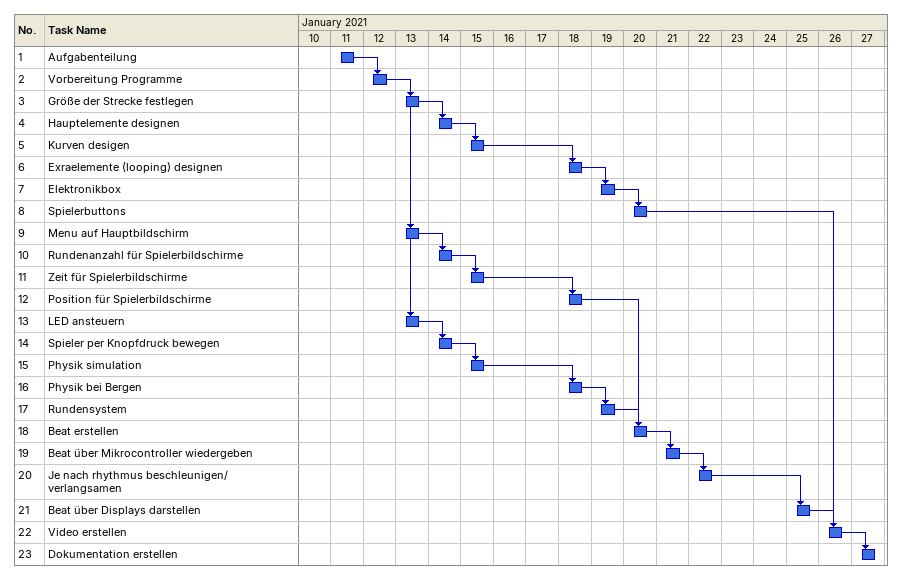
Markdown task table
| ID | Task | Start | Finish | Predecessors |
|---|---|---|---|---|
| 1 | Aufgabenteilung | 2021-01-11 | 2021-01-11 |  |
| 2 | Vorbereitung Programme | 2021-01-12 | 2021-01-12 | 1 |
| 3 | Größe der Strecke festlegen | 2021-01-13 | 2021-01-13 | 2 |
| 4 | Hauptelemente designen | 2021-01-14 | 2021-01-14 | 3 |
| 5 | Kurven desigen | 2021-01-15 | 2021-01-15 | 4 |
| 6 | Exraelemente (looping) designen | 2021-01-18 | 2021-01-18 | 5 |
| 7 | Elektronikbox | 2021-01-19 | 2021-01-19 | 6 |
| 8 | Spielerbuttons | 2021-01-20 | 2021-01-20 | 7 |
| 9 | Menu auf Hauptbildschirm | 2021-01-13 | 2021-01-13 | 2 |
| 10 | Rundenanzahl für Spielerbildschirme | 2021-01-14 | 2021-01-14 | 9 |
| 11 | Zeit für Spielerbildschirme | 2021-01-15 | 2021-01-15 | 10 |
| 12 | Position für Spielerbildschirme | 2021-01-18 | 2021-01-18 | 11 |
| 13 | LED ansteuern | 2021-01-13 | 2021-01-13 | 2 |
| 14 | Spieler per Knopfdruck bewegen | 2021-01-14 | 2021-01-14 | 13 |
| 15 | Physik simulation | 2021-01-15 | 2021-01-15 | 14 |
| 16 | Physik bei Bergen | 2021-01-18 | 2021-01-18 | 15 |
| 17 | Rundensystem | 2021-01-19 | 2021-01-19 | 16 |
| 18 | Beat erstellen | 2021-01-20 | 2021-01-20 | 17, 12 |
| 19 | Beat über Mikrocontroller wiedergeben | 2021-01-21 | 2021-01-21 | 18 |
| 20 | Je nach rhythmus beschleunigen/ verlangsamen | 2021-01-22 | 2021-01-22 | 19 |
| 21 | Beat über Displays darstellen | 2021-01-25 | 2021-01-25 | 20 |
| 22 | Video erstellen | 2021-01-26 | 2021-01-26 | 21, 8 |
| 23 | Dokumentation erstellen | 2021-01-27 | 2021-01-27 | 22 |
